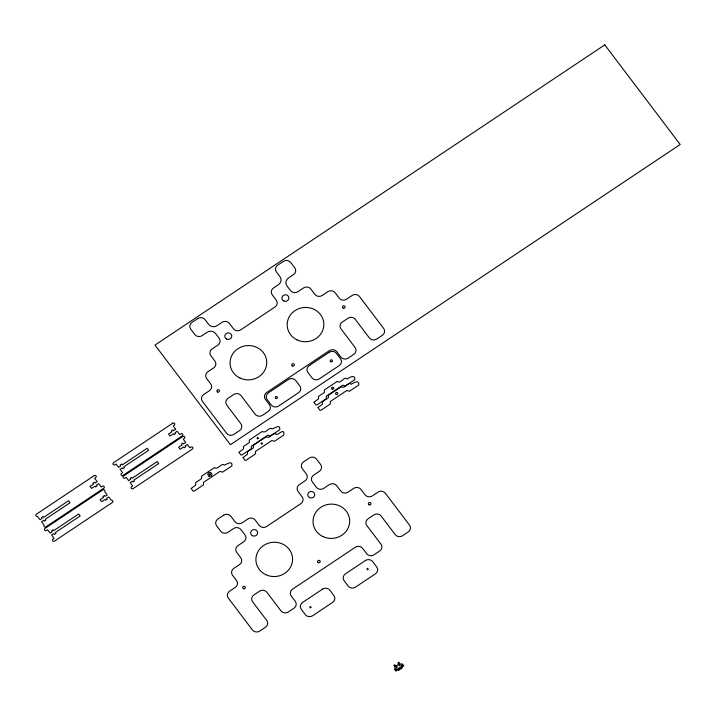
<?xml version="1.0" encoding="UTF-8"?>
<svg xmlns="http://www.w3.org/2000/svg" width="716" height="716" viewBox="0 0 716 716"><rect width="100%" height="100%" fill="white"/><g stroke="black" fill="none" stroke-linecap="round" stroke-linejoin="round"><path stroke-width="1.07" d="M209.734 475.191L210.039 473.58M257.581 439.015L257.876 437.404M261.6 444.323L261.895 442.712M310.296 608.009L310.601 606.398M367.415 569.891L367.72 568.28M256.865 438.076L258.583 438.344M260.892 443.392L262.611 443.651M209.027 474.252L210.746 474.52M366.708 568.952L368.427 569.211M309.589 607.07L311.308 607.338M191.226 488.464L192.971 491.069L194.054 491.194L203.487 484.893L203.505 482.396L219.982 471.397L222.56 472.166L231.948 465.91C232.727 459.788 226.524 464.416 224.376 465.114C221.691 462.062 217.727 470.672 214.424 467.611L201.527 476.221L201.554 478.673L195.593 482.691L195.71 485.054L191.235 488.402M239.063 452.288L240.818 454.893L241.892 455.018L251.334 448.717L251.352 446.211L267.82 435.221L270.397 435.99L279.786 429.734C280.556 423.317 274.255 428.714 272.134 428.839C269.413 426.127 265.529 434.361 262.271 431.426L249.311 440.08L249.436 442.452L243.386 446.551L243.592 448.825L239.063 452.288M243.091 457.605L244.836 460.209L245.919 460.334L255.352 454.025L255.37 451.528L271.847 440.528L274.416 441.298L283.813 435.042C284.637 426.772 278.282 435.749 276.197 434.2C273.136 431.354 269.476 439.794 266.289 436.742L253.339 445.397L253.41 447.813L247.459 451.823L247.575 454.186L243.091 457.542M314.038 402.258L315.783 404.862L316.866 404.988L326.299 398.678L326.317 396.181L342.794 385.181L345.363 385.951L354.76 379.695C355.682 373.886 349.095 377.52 347.224 378.943C344.253 375.73 340.583 384.501 337.236 381.395L324.33 390.005L324.402 392.413L318.396 396.476L318.557 398.794L314.038 402.258M318.056 407.565L319.801 410.17L320.884 410.295L330.318 403.994L330.336 401.497L346.812 390.497L349.381 391.267L358.779 385.011C359.665 379.194 353.373 382.809 351.305 384.295C348.262 381.019 344.423 389.79 341.255 386.712L328.349 395.322L328.384 397.774L322.379 401.828L322.54 404.155L318.065 407.502M604.778 44.884L154.978 345.085L230.4 444.699L680.2 144.498L604.778 44.884M197.75 318.539L192.04 322.352A5.245 4.905 -3.8 0 0 190.769 329.199L194.797 334.506A5.245 4.905 -3.8 0 0 202.091 335.634L207.094 332.296A6.113 5.719 -3.8 0 1 215.614 333.611L219.132 338.256A5.245 4.905 -3.8 0 1 217.861 345.103L212.151 348.916A5.245 4.905 -3.8 0 0 210.88 355.762L214.907 361.07A5.245 4.905 -3.8 0 1 213.636 367.917L207.926 371.729A5.245 4.905 -3.8 0 0 206.664 378.567L210.683 383.883A5.245 4.905 -3.8 0 1 209.421 390.73L203.702 394.543A5.245 4.905 -3.8 0 0 202.44 401.381L226.569 433.261A5.245 4.905 -3.8 0 0 233.872 434.388L239.583 430.576A5.245 4.905 -3.8 0 0 240.853 423.729L226.775 405.131A5.245 4.905 -3.8 0 1 228.037 398.293L233.756 394.48A5.245 4.905 -3.8 0 1 241.05 395.608L255.129 414.197A5.245 4.905 -3.8 0 0 262.432 415.325L268.142 411.512A5.245 4.905 -3.8 0 0 269.413 404.665L265.385 399.358A5.245 4.905 -3.8 0 1 266.656 392.511L329.485 350.58A5.245 4.905 -3.8 0 1 336.788 351.699L340.807 357.015A5.245 4.905 -3.8 0 0 348.11 358.143L353.82 354.33A5.245 4.905 -3.8 0 0 355.091 347.484L341.013 328.895A5.245 4.905 -3.8 0 1 342.275 322.048L347.985 318.235A5.245 4.905 -3.8 0 1 355.288 319.363L369.366 337.952A5.245 4.905 -3.8 0 0 376.67 339.08L382.38 335.267A5.245 4.905 -3.8 0 0 383.651 328.429L359.513 296.549A5.245 4.905 -3.8 0 0 352.209 295.422L346.499 299.234A5.245 4.905 -3.8 0 1 339.196 298.107L335.178 292.799A5.245 4.905 -3.8 0 0 327.874 291.672L322.164 295.484A5.245 4.905 -3.8 0 1 314.861 294.357L310.842 289.049A5.245 4.905 -3.8 0 0 303.539 287.921L297.829 291.734A5.245 4.905 -3.8 0 1 290.526 290.606L287.009 285.961A6.113 5.719 -3.8 0 1 288.485 277.978L293.479 274.64A5.245 4.905 -3.8 0 0 294.75 267.793L290.723 262.486A5.245 4.905 -3.8 0 0 283.429 261.358L277.719 265.171A5.245 4.905 -3.8 0 0 276.448 272.008L279.965 276.662A6.113 5.719 -3.8 0 1 278.488 284.646L273.494 287.984A5.245 4.905 -3.8 0 0 272.223 294.822L276.251 300.138A5.245 4.905 -3.8 0 1 274.98 306.985L240.71 329.852A5.245 4.905 -3.8 0 1 233.407 328.725L229.389 323.417A5.245 4.905 -3.8 0 0 222.085 322.29L217.091 325.628A6.113 5.719 -3.8 0 1 208.571 324.312L205.053 319.667A5.245 4.905 -3.8 0 0 197.75 318.539M94.208 475.621L36.015 514.455A1.423 1.325 -3.8 0 0 37.527 516.442L40.042 519.762L42.181 518.339L41.555 517.507L43.121 516.46L43.757 517.292L68.602 500.708L70.105 502.695L45.26 519.279L45.887 520.111L44.32 521.159L43.694 520.326L41.546 521.758L44.061 525.079A1.423 1.325 -3.8 0 0 45.573 527.074L103.757 488.231A1.307 1.226 -3.8 0 0 104.08 486.522A1.307 1.226 -3.8 0 0 102.254 486.245L101.18 486.961L98.665 483.64L96.526 485.063L97.152 485.895L95.586 486.943L94.951 486.119L91.523 488.402L90.019 486.415L93.447 484.123L92.82 483.291L94.387 482.244L95.013 483.076L97.161 481.644L94.646 478.324L95.711 477.608A1.307 1.226 -3.8 0 0 96.034 475.898A1.307 1.226 -3.8 0 0 94.208 475.621M172.744 423.201L113.486 462.751A1.307 1.226 -3.8 0 0 113.164 464.46A1.307 1.226 -3.8 0 0 114.99 464.747L116.064 464.031L118.579 467.351L120.718 465.919L120.091 465.087L121.657 464.04L122.293 464.872L147.138 448.288L148.642 450.283L123.796 466.868L124.423 467.691L122.857 468.738L122.23 467.915L120.082 469.338L122.597 472.658L121.532 473.374A1.307 1.226 -3.8 0 0 121.21 475.084A1.307 1.226 -3.8 0 0 123.036 475.37L182.294 435.82A1.307 1.226 -3.8 0 0 182.616 434.111A1.307 1.226 -3.8 0 0 180.79 433.824L179.716 434.54L177.201 431.22L175.062 432.652L175.689 433.484L174.122 434.531L173.487 433.699L170.068 435.99L168.555 433.994L171.983 431.703L171.357 430.88L172.923 429.824L173.549 430.656L175.697 429.224L173.183 425.904L174.248 425.197A1.307 1.226 -3.8 0 0 174.57 423.478A1.307 1.226 -3.8 0 0 172.744 423.201M103.194 489.619L45.001 528.453A1.307 1.226 -3.8 0 0 44.687 530.162A1.307 1.226 -3.8 0 0 46.513 530.44L47.587 529.724L50.093 533.044L52.241 531.621L51.615 530.789L53.181 529.742L53.807 530.574L78.653 513.99L80.165 515.976L55.32 532.561L55.946 533.393L54.38 534.44L53.745 533.608L51.606 535.04L54.121 538.36L53.047 539.076A1.307 1.226 -3.8 0 0 52.733 540.786A1.307 1.226 -3.8 0 0 54.559 541.072L112.743 502.229A1.423 1.325 -3.8 0 0 111.24 500.242L108.725 496.922L106.577 498.345L107.212 499.177L105.637 500.224L105.01 499.401L101.582 501.683L100.079 499.696L103.498 497.405L102.871 496.573L104.447 495.526L105.073 496.358L107.212 494.926L104.697 491.606A1.423 1.325 -3.8 0 0 103.194 489.619M182.804 436.483L123.537 476.033A1.307 1.226 -3.8 0 0 123.224 477.742A1.307 1.226 -3.8 0 0 125.049 478.028L126.123 477.312L128.629 480.633L130.777 479.201L130.151 478.369L131.717 477.321L132.344 478.154L157.189 461.569L158.701 463.565L133.856 480.15L134.483 480.973L132.916 482.02L132.281 481.197L130.142 482.62L132.657 485.94L131.583 486.656A1.307 1.226 -3.8 0 0 131.27 488.366A1.307 1.226 -3.8 0 0 133.095 488.652L192.353 449.102A1.307 1.226 -3.8 0 0 192.667 447.393A1.307 1.226 -3.8 0 0 190.841 447.106L189.776 447.822L187.261 444.502L185.122 445.934L185.748 446.766L184.173 447.813L183.547 446.981L180.119 449.263L178.615 447.276L182.034 444.985L181.408 444.162L182.983 443.106L183.609 443.938L185.748 442.506L183.233 439.185L184.307 438.478A1.307 1.226 -3.8 0 0 184.621 436.76A1.307 1.226 -3.8 0 0 182.804 436.483M288.476 379.453L268.482 392.789A5.245 4.905 -3.8 0 0 267.211 399.635L271.239 404.952A5.245 4.905 -3.8 0 0 278.533 406.07L298.527 392.735A5.245 4.905 -3.8 0 0 299.798 385.888L295.771 380.572A5.245 4.905 -3.8 0 0 288.476 379.453M329.172 352.29L309.178 365.634A5.245 4.905 -3.8 0 0 307.907 372.472L311.934 377.788A5.245 4.905 -3.8 0 0 319.238 378.916L339.223 365.572A5.245 4.905 -3.8 0 0 340.494 358.725L336.466 353.418A5.245 4.905 -3.8 0 0 329.172 352.29M223.607 515.216L217.888 519.028A5.245 4.905 -3.8 0 0 216.626 525.875L220.644 531.183A5.245 4.905 -3.8 0 0 227.948 532.31L233.658 528.498A5.245 4.905 -3.8 0 1 240.961 529.625L244.979 534.933A5.245 4.905 -3.8 0 1 243.717 541.779L238.007 545.592A5.245 4.905 -3.8 0 0 236.736 552.439L240.764 557.746A5.245 4.905 -3.8 0 1 239.493 564.593L233.783 568.406A5.245 4.905 -3.8 0 0 232.512 575.243L236.54 580.56A5.245 4.905 -3.8 0 1 235.269 587.406L229.559 591.219A5.245 4.905 -3.8 0 0 228.288 598.057L252.426 629.937A5.245 4.905 -3.8 0 0 259.729 631.065L265.439 627.252A5.245 4.905 -3.8 0 0 266.71 620.405L252.623 601.807A5.245 4.905 -3.8 0 1 253.894 594.969L259.604 591.156A5.245 4.905 -3.8 0 1 266.907 592.275L280.985 610.873A5.245 4.905 -3.8 0 0 288.288 612.001L293.999 608.188A5.245 4.905 -3.8 0 0 295.26 601.342L291.242 596.034A5.245 4.905 -3.8 0 1 292.513 589.187L355.342 547.257A5.245 4.905 -3.8 0 1 362.636 548.375L366.664 553.692A5.245 4.905 -3.8 0 0 373.958 554.819L379.677 551.007A5.245 4.905 -3.8 0 0 380.939 544.16L366.861 525.571A5.245 4.905 -3.8 0 1 368.131 518.724L373.841 514.911A5.245 4.905 -3.8 0 1 381.145 516.039L395.223 534.628A5.245 4.905 -3.8 0 0 402.517 535.756L408.236 531.943A5.245 4.905 -3.8 0 0 409.498 525.097L385.36 493.226A5.245 4.905 -3.8 0 0 378.066 492.098L372.356 495.911A5.245 4.905 -3.8 0 1 365.053 494.783L361.025 489.476A5.245 4.905 -3.8 0 0 353.731 488.348L348.021 492.161A5.245 4.905 -3.8 0 1 340.718 491.033L336.69 485.725A5.245 4.905 -3.8 0 0 329.396 484.598L323.677 488.41A5.245 4.905 -3.8 0 1 316.382 487.283L312.355 481.966A5.245 4.905 -3.8 0 1 313.626 475.129L319.336 471.316A5.245 4.905 -3.8 0 0 320.607 464.469L316.579 459.162A5.245 4.905 -3.8 0 0 309.276 458.034L303.566 461.847A5.245 4.905 -3.8 0 0 302.304 468.685L306.323 474.001A5.245 4.905 -3.8 0 1 305.061 480.848L299.342 484.66A5.245 4.905 -3.8 0 0 298.08 491.498L302.098 496.815A5.245 4.905 -3.8 0 1 300.836 503.661L266.567 526.529A5.245 4.905 -3.8 0 1 259.264 525.401L255.236 520.093A5.245 4.905 -3.8 0 0 247.942 518.966L242.232 522.778A5.245 4.905 -3.8 0 1 234.929 521.651L230.901 516.343A5.245 4.905 -3.8 0 0 223.607 515.216M322.558 589.125L302.564 602.469A5.245 4.905 -3.8 0 0 301.302 609.316L305.32 614.623A5.245 4.905 -3.8 0 0 312.624 615.751L332.609 602.407A5.245 4.905 -3.8 0 0 333.88 595.569L329.861 590.253A5.245 4.905 -3.8 0 0 322.558 589.125M365.393 560.538L345.407 573.874A5.245 4.905 -3.8 0 0 344.136 580.721L348.155 586.037A5.245 4.905 -3.8 0 0 355.458 587.156L375.452 573.82A5.245 4.905 -3.8 0 0 376.714 566.974L372.696 561.657A5.245 4.905 -3.8 0 0 365.393 560.538M394.543 665.039L393.827 665.513L394.337 666.184L395.76 665.227L396.261 665.889L398.409 664.466L397.899 663.795L399.331 662.846L398.83 662.184L398.114 662.658L399.116 663.983L399.832 663.508L400.334 664.171L402.267 663.884L403.779 665.88L403.063 666.354L402.052 665.03L401.345 665.504L402.347 666.829L400.208 668.261L400.709 668.923L402.132 667.974L401.13 666.641L397.559 669.021L398.57 670.355L399.993 669.397L399.492 668.735L397.353 670.167L396.342 668.833L395.635 669.317L396.637 670.641L395.921 671.116L394.418 669.129L395.125 668.646L394.838 666.847L395.554 666.372L394.543 665.039M396.762 666.56L396.055 667.035L396.557 667.697L397.273 667.222L396.762 666.56M399.626 664.654L398.91 665.128L399.412 665.79L400.128 665.316L399.626 664.654M265.761 574.671A18.348 17.157 -3.8 0 0 292.567 558.507A18.348 17.157 -3.8 0 0 264.41 544.983A18.348 17.157 -3.8 0 0 265.761 574.671M322.88 536.553A18.348 17.157 -3.8 0 0 349.685 520.389A18.348 17.157 -3.8 0 0 321.529 506.865A18.348 17.157 -3.8 0 0 322.88 536.553M252.515 535.738A3.49 3.267 -3.8 0 0 257.626 532.659A3.49 3.267 -3.8 0 0 252.265 530.082A3.49 3.267 -3.8 0 0 252.515 535.738M309.634 497.62A3.49 3.267 -3.8 0 0 314.745 494.541A3.49 3.267 -3.8 0 0 309.375 491.964A3.49 3.267 -3.8 0 0 309.634 497.62M208.938 476.086A2.041 1.915 -3.8 0 0 211.927 474.287A2.041 1.915 -3.8 0 0 208.795 472.784A2.041 1.915 -3.8 0 0 208.938 476.086M369.053 504.798A1.307 1.226 -3.8 0 0 370.969 503.643A1.307 1.226 -3.8 0 0 368.955 502.677A1.307 1.226 -3.8 0 0 369.053 504.798M318.289 562.669A1.307 1.226 -3.8 0 0 320.204 561.514A1.307 1.226 -3.8 0 0 318.19 560.547A1.307 1.226 -3.8 0 0 318.289 562.669M243.395 588.668A1.307 1.226 -3.8 0 0 245.311 587.514A1.307 1.226 -3.8 0 0 243.297 586.547A1.307 1.226 -3.8 0 0 243.395 588.668M217.539 391.992A1.307 1.226 -3.8 0 0 219.454 390.838A1.307 1.226 -3.8 0 0 217.44 389.871A1.307 1.226 -3.8 0 0 217.539 391.992M292.432 365.992A1.307 1.226 -3.8 0 0 294.348 364.838A1.307 1.226 -3.8 0 0 292.343 363.871A1.307 1.226 -3.8 0 0 292.432 365.992M343.197 308.122A1.307 1.226 -3.8 0 0 345.112 306.967A1.307 1.226 -3.8 0 0 343.098 306A1.307 1.226 -3.8 0 0 343.197 308.122M283.778 300.944A3.49 3.267 -3.8 0 0 288.888 297.865A3.49 3.267 -3.8 0 0 283.527 295.287A3.49 3.267 -3.8 0 0 283.778 300.944M226.668 339.062A3.49 3.267 -3.8 0 0 231.769 335.983A3.49 3.267 -3.8 0 0 226.408 333.405A3.49 3.267 -3.8 0 0 226.668 339.062M297.024 339.876A18.348 17.157 -3.8 0 0 323.829 323.713A18.348 17.157 -3.8 0 0 295.681 310.189A18.348 17.157 -3.8 0 0 297.024 339.876M239.905 377.994A18.348 17.157 -3.8 0 0 266.719 361.831A18.348 17.157 -3.8 0 0 238.562 348.307A18.348 17.157 -3.8 0 0 239.905 377.994M275.857 398.436A1.092 1.02 -3.8 0 0 277.459 397.478A1.092 1.02 -3.8 0 0 275.776 396.673A1.092 1.02 -3.8 0 0 275.857 398.436M330.837 361.741A1.092 1.02 -3.8 0 0 332.43 360.783A1.092 1.02 -3.8 0 0 330.756 359.978A1.092 1.02 -3.8 0 0 330.837 361.741M336.207 394.4A1.092 1.02 -3.8 0 0 337.809 393.433A1.092 1.02 -3.8 0 0 336.135 392.628A1.092 1.02 -3.8 0 0 336.207 394.4M332.188 389.083A1.092 1.02 -3.8 0 0 333.781 388.117A1.092 1.02 -3.8 0 0 332.108 387.32A1.092 1.02 -3.8 0 0 332.188 389.083"/></g></svg>
